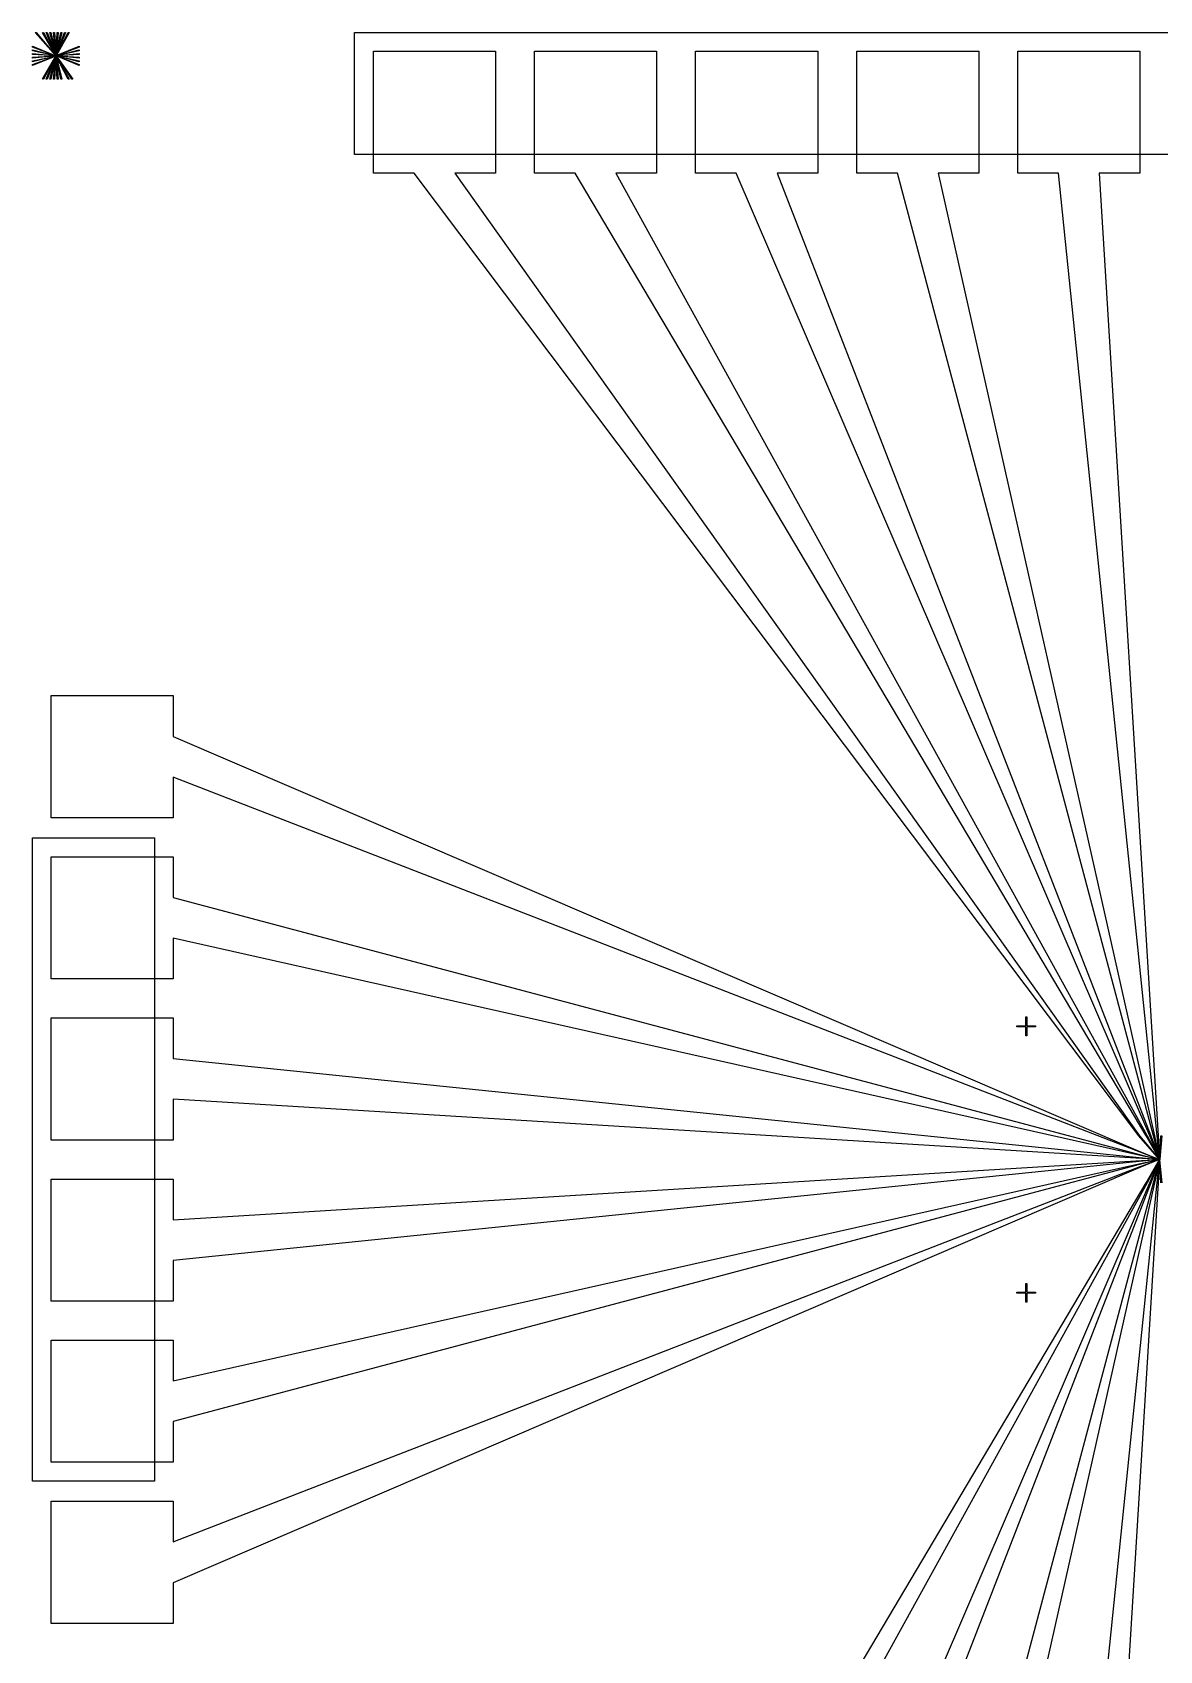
# Model space of a CAD drawing. Extents: x 0 to 6000, y 0 to 6000.
# Drawn here: x 3120 to 4320, y 1157 to 2880 of the extents above; entities that cross this region are included whole.
import ezdxf

# ---------------------------------------------------------------- set-up
doc = ezdxf.new("R2010")
doc.units = 0
doc.header["$MEASUREMENT"] = 0
for name, color, linetype in [('L11D0', 2, 'CONTINUOUS'), ('L17D0', 4, 'CONTINUOUS'), ('L1D0', 6, 'CONTINUOUS'), ('L2D0', 9, 'CONTINUOUS'), ('L3D0', 5, 'CONTINUOUS'), ('L6D0', 8, 'CONTINUOUS'), ('L7D0', 3, 'CONTINUOUS'), ('L8D0', 7, 'CONTINUOUS')]:
    doc.layers.add(name, color=color, linetype=linetype)

msp = doc.modelspace()

# ---------------------------------------------------------------- linework, layer by layer
at = {"layer": 'L11D0'}
for points in [[(3144.995, 2854.99), (3144.992, 2854.991), (3144.99, 2854.991), (3144.987, 2854.991), (3144.984, 2854.992), (3144.982, 2854.993), (3144.979, 2854.994), (3144.977, 2854.995), (3144.975, 2854.996), (3144.972, 2854.997), (3144.97, 2854.998), (3144.968, 2854.999), (3144.966, 2855.001), (3144.963, 2855.002), (3144.961, 2855.004), (3144.959, 2855.006), (3144.958, 2855.008), (3144.956, 2855.009), (3144.954, 2855.011), (3144.952, 2855.013), (3144.951, 2855.016), (3144.949, 2855.018), (3144.948, 2855.02), (3144.947, 2855.022), (3144.946, 2855.025), (3144.945, 2855.027), (3144.944, 2855.029), (3144.943, 2855.032), (3144.942, 2855.034), (3144.941, 2855.037), (3144.941, 2855.04), (3144.941, 2855.042), (3144.94, 2855.045), (3144.94, 2855.047), (3144.94, 2855.05), (3144.94, 2855.053), (3144.94, 2855.055), (3144.941, 2855.058), (3144.941, 2855.06), (3144.941, 2855.063), (3144.942, 2855.066), (3144.943, 2855.068), (3144.944, 2855.071), (3144.945, 2855.073), (3144.946, 2855.075), (3144.947, 2855.078), (3144.948, 2855.08), (3144.949, 2855.082), (3144.951, 2855.084), (3144.952, 2855.087), (3144.954, 2855.089), (3144.956, 2855.091), (3144.958, 2855.092), (3144.959, 2855.094), (3144.961, 2855.096), (3144.963, 2855.098), (3144.966, 2855.099), (3144.968, 2855.101), (3144.97, 2855.102), (3144.972, 2855.103), (3144.975, 2855.104), (3144.977, 2855.105), (3144.979, 2855.106), (3144.98, 2855.107), (3144.98, 2855.305), (3130.769, 2880), (3131.769, 2880), (3145.02, 2855.33), (3145.02, 2855.107), (3145.021, 2855.106), (3145.023, 2855.105), (3145.025, 2855.104), (3145.028, 2855.103), (3145.03, 2855.102), (3145.032, 2855.101), (3145.034, 2855.099), (3145.037, 2855.098), (3145.039, 2855.096), (3145.041, 2855.094), (3145.042, 2855.092), (3145.044, 2855.091), (3145.046, 2855.089), (3145.048, 2855.087), (3145.049, 2855.084), (3145.051, 2855.082), (3145.052, 2855.08), (3145.053, 2855.078), (3145.054, 2855.075), (3145.055, 2855.073), (3145.056, 2855.071), (3145.057, 2855.068), (3145.058, 2855.066), (3145.059, 2855.063), (3145.059, 2855.06), (3145.059, 2855.058), (3145.06, 2855.055), (3145.06, 2855.053), (3145.06, 2855.05), (3145.06, 2855.047), (3145.06, 2855.045), (3145.059, 2855.042), (3145.059, 2855.04), (3145.059, 2855.037), (3145.058, 2855.034), (3145.057, 2855.032), (3145.056, 2855.029), (3145.055, 2855.027), (3145.054, 2855.025), (3145.053, 2855.022), (3145.052, 2855.02), (3145.051, 2855.018), (3145.049, 2855.016), (3145.048, 2855.013), (3145.046, 2855.011), (3145.044, 2855.009), (3145.042, 2855.008), (3145.041, 2855.006), (3145.039, 2855.004), (3145.037, 2855.002), (3145.034, 2855.001), (3145.032, 2854.999), (3145.03, 2854.998), (3145.028, 2854.997), (3145.025, 2854.996), (3145.023, 2854.995), (3145.021, 2854.994), (3145.018, 2854.993), (3145.016, 2854.992), (3145.013, 2854.991), (3145.01, 2854.991), (3145.008, 2854.991), (3145.005, 2854.99), (3145.003, 2854.99), (3145, 2854.99), (3144.997, 2854.99)], [(3145.165, 2854.99), (3145.162, 2854.991), (3145.16, 2854.991), (3145.157, 2854.991), (3145.154, 2854.992), (3145.152, 2854.993), (3145.149, 2854.994), (3145.147, 2854.995), (3145.145, 2854.996), (3145.142, 2854.997), (3145.14, 2854.998), (3145.138, 2854.999), (3145.136, 2855.001), (3145.133, 2855.002), (3145.131, 2855.004), (3145.129, 2855.006), (3145.128, 2855.008), (3145.126, 2855.009), (3145.124, 2855.011), (3145.122, 2855.013), (3145.121, 2855.016), (3145.119, 2855.018), (3145.118, 2855.02), (3145.117, 2855.022), (3145.116, 2855.025), (3145.115, 2855.027), (3145.114, 2855.029), (3145.113, 2855.032), (3145.112, 2855.034), (3145.111, 2855.037), (3145.111, 2855.04), (3145.111, 2855.042), (3145.11, 2855.045), (3145.11, 2855.047), (3145.11, 2855.05), (3145.11, 2855.053), (3145.11, 2855.055), (3145.111, 2855.058), (3145.111, 2855.06), (3145.111, 2855.063), (3145.112, 2855.066), (3145.113, 2855.068), (3145.114, 2855.071), (3145.115, 2855.073), (3145.116, 2855.075), (3145.117, 2855.078), (3145.118, 2855.08), (3145.119, 2855.082), (3145.121, 2855.084), (3145.122, 2855.087), (3145.124, 2855.089), (3145.126, 2855.091), (3145.128, 2855.092), (3145.129, 2855.094), (3145.131, 2855.096), (3145.133, 2855.098), (3145.136, 2855.099), (3145.138, 2855.101), (3145.14, 2855.102), (3145.142, 2855.103), (3145.145, 2855.104), (3145.147, 2855.105), (3145.149, 2855.106), (3145.15, 2855.107), (3145.15, 2855.381), (3138.615, 2880), (3139.615, 2880), (3145.19, 2855.396), (3145.19, 2855.107), (3145.191, 2855.106), (3145.193, 2855.105), (3145.195, 2855.104), (3145.198, 2855.103), (3145.2, 2855.102), (3145.202, 2855.101), (3145.204, 2855.099), (3145.207, 2855.098), (3145.209, 2855.096), (3145.211, 2855.094), (3145.212, 2855.092), (3145.214, 2855.091), (3145.216, 2855.089), (3145.218, 2855.087), (3145.219, 2855.084), (3145.221, 2855.082), (3145.222, 2855.08), (3145.223, 2855.078), (3145.224, 2855.075), (3145.225, 2855.073), (3145.226, 2855.071), (3145.227, 2855.068), (3145.228, 2855.066), (3145.229, 2855.063), (3145.229, 2855.06), (3145.229, 2855.058), (3145.23, 2855.055), (3145.23, 2855.053), (3145.23, 2855.05), (3145.23, 2855.047), (3145.23, 2855.045), (3145.229, 2855.042), (3145.229, 2855.04), (3145.229, 2855.037), (3145.228, 2855.034), (3145.227, 2855.032), (3145.226, 2855.029), (3145.225, 2855.027), (3145.224, 2855.025), (3145.223, 2855.022), (3145.222, 2855.02), (3145.221, 2855.018), (3145.219, 2855.016), (3145.218, 2855.013), (3145.216, 2855.011), (3145.214, 2855.009), (3145.212, 2855.008), (3145.211, 2855.006), (3145.209, 2855.004), (3145.207, 2855.002), (3145.204, 2855.001), (3145.202, 2854.999), (3145.2, 2854.998), (3145.198, 2854.997), (3145.195, 2854.996), (3145.193, 2854.995), (3145.191, 2854.994), (3145.188, 2854.993), (3145.186, 2854.992), (3145.183, 2854.991), (3145.18, 2854.991), (3145.178, 2854.991), (3145.175, 2854.99), (3145.173, 2854.99), (3145.17, 2854.99), (3145.167, 2854.99)], [(3145.335, 2854.99), (3145.332, 2854.991), (3145.33, 2854.991), (3145.327, 2854.991), (3145.324, 2854.992), (3145.322, 2854.993), (3145.319, 2854.994), (3145.317, 2854.995), (3145.315, 2854.996), (3145.312, 2854.997), (3145.31, 2854.998), (3145.308, 2854.999), (3145.306, 2855.001), (3145.303, 2855.002), (3145.301, 2855.004), (3145.299, 2855.006), (3145.298, 2855.008), (3145.296, 2855.009), (3145.294, 2855.011), (3145.292, 2855.013), (3145.291, 2855.016), (3145.289, 2855.018), (3145.288, 2855.02), (3145.287, 2855.022), (3145.286, 2855.025), (3145.285, 2855.027), (3145.284, 2855.029), (3145.283, 2855.032), (3145.282, 2855.034), (3145.281, 2855.037), (3145.281, 2855.04), (3145.281, 2855.042), (3145.28, 2855.045), (3145.28, 2855.047), (3145.28, 2855.05), (3145.28, 2855.053), (3145.28, 2855.055), (3145.281, 2855.058), (3145.281, 2855.06), (3145.281, 2855.063), (3145.282, 2855.066), (3145.283, 2855.068), (3145.284, 2855.071), (3145.285, 2855.073), (3145.286, 2855.075), (3145.287, 2855.078), (3145.288, 2855.08), (3145.289, 2855.082), (3145.291, 2855.084), (3145.292, 2855.087), (3145.294, 2855.089), (3145.296, 2855.091), (3145.298, 2855.092), (3145.299, 2855.094), (3145.301, 2855.096), (3145.303, 2855.098), (3145.306, 2855.099), (3145.308, 2855.101), (3145.31, 2855.102), (3145.312, 2855.103), (3145.315, 2855.104), (3145.317, 2855.105), (3145.319, 2855.106), (3145.32, 2855.107), (3145.32, 2855.33), (3154.308, 2880), (3155.308, 2880), (3145.36, 2855.305), (3145.36, 2855.107), (3145.361, 2855.106), (3145.363, 2855.105), (3145.365, 2855.104), (3145.368, 2855.103), (3145.37, 2855.102), (3145.372, 2855.101), (3145.374, 2855.099), (3145.377, 2855.098), (3145.379, 2855.096), (3145.381, 2855.094), (3145.382, 2855.092), (3145.384, 2855.091), (3145.386, 2855.089), (3145.388, 2855.087), (3145.389, 2855.084), (3145.391, 2855.082), (3145.392, 2855.08), (3145.393, 2855.078), (3145.394, 2855.075), (3145.395, 2855.073), (3145.396, 2855.071), (3145.397, 2855.068), (3145.398, 2855.066), (3145.399, 2855.063), (3145.399, 2855.06), (3145.399, 2855.058), (3145.4, 2855.055), (3145.4, 2855.053), (3145.4, 2855.05), (3145.4, 2855.047), (3145.4, 2855.045), (3145.399, 2855.042), (3145.399, 2855.04), (3145.399, 2855.037), (3145.398, 2855.034), (3145.397, 2855.032), (3145.396, 2855.029), (3145.395, 2855.027), (3145.394, 2855.025), (3145.393, 2855.022), (3145.392, 2855.02), (3145.391, 2855.018), (3145.389, 2855.016), (3145.388, 2855.013), (3145.386, 2855.011), (3145.384, 2855.009), (3145.382, 2855.008), (3145.381, 2855.006), (3145.379, 2855.004), (3145.377, 2855.002), (3145.374, 2855.001), (3145.372, 2854.999), (3145.37, 2854.998), (3145.368, 2854.997), (3145.365, 2854.996), (3145.363, 2854.995), (3145.361, 2854.994), (3145.358, 2854.993), (3145.356, 2854.992), (3145.353, 2854.991), (3145.35, 2854.991), (3145.348, 2854.991), (3145.345, 2854.99), (3145.343, 2854.99), (3145.34, 2854.99), (3145.337, 2854.99)], [(3120, 2852.538), (3120, 2853.538), (3144.525, 2854.9), (3144.742, 2854.9), (3144.743, 2854.903), (3144.744, 2854.907), (3144.745, 2854.911), (3144.747, 2854.914), (3144.748, 2854.918), (3144.75, 2854.922), (3144.752, 2854.925), (3144.754, 2854.928), (3144.756, 2854.932), (3144.759, 2854.935), (3144.761, 2854.938), (3144.764, 2854.941), (3144.766, 2854.944), (3144.769, 2854.946), (3144.772, 2854.949), (3144.775, 2854.951), (3144.778, 2854.954), (3144.782, 2854.956), (3144.785, 2854.958), (3144.788, 2854.96), (3144.792, 2854.962), (3144.796, 2854.963), (3144.799, 2854.965), (3144.803, 2854.966), (3144.807, 2854.967), (3144.811, 2854.968), (3144.814, 2854.969), (3144.818, 2854.969), (3144.822, 2854.97), (3144.826, 2854.97), (3144.83, 2854.97), (3144.834, 2854.97), (3144.838, 2854.97), (3144.842, 2854.969), (3144.846, 2854.969), (3144.849, 2854.968), (3144.853, 2854.967), (3144.857, 2854.966), (3144.861, 2854.965), (3144.864, 2854.963), (3144.868, 2854.962), (3144.872, 2854.96), (3144.875, 2854.958), (3144.878, 2854.956), (3144.882, 2854.954), (3144.885, 2854.951), (3144.888, 2854.949), (3144.891, 2854.946), (3144.894, 2854.944), (3144.896, 2854.941), (3144.899, 2854.938), (3144.901, 2854.935), (3144.904, 2854.932), (3144.906, 2854.928), (3144.908, 2854.925), (3144.91, 2854.922), (3144.912, 2854.918), (3144.913, 2854.914), (3144.915, 2854.911), (3144.916, 2854.907), (3144.917, 2854.903), (3144.918, 2854.899), (3144.919, 2854.896), (3144.919, 2854.892), (3144.92, 2854.888), (3144.92, 2854.884), (3144.92, 2854.88), (3144.92, 2854.876), (3144.92, 2854.872), (3144.919, 2854.868), (3144.919, 2854.864), (3144.918, 2854.861), (3144.917, 2854.857), (3144.916, 2854.853), (3144.915, 2854.849), (3144.913, 2854.846), (3144.912, 2854.842), (3144.91, 2854.838), (3144.908, 2854.835), (3144.906, 2854.832), (3144.904, 2854.828), (3144.901, 2854.825), (3144.899, 2854.822), (3144.896, 2854.819), (3144.894, 2854.816), (3144.891, 2854.814), (3144.888, 2854.811), (3144.885, 2854.809), (3144.882, 2854.806), (3144.878, 2854.804), (3144.875, 2854.802), (3144.872, 2854.8), (3144.868, 2854.798), (3144.864, 2854.797), (3144.861, 2854.795), (3144.857, 2854.794), (3144.853, 2854.793), (3144.849, 2854.792), (3144.846, 2854.791), (3144.842, 2854.791), (3144.838, 2854.79), (3144.834, 2854.79), (3144.83, 2854.79), (3144.826, 2854.79), (3144.822, 2854.79), (3144.818, 2854.791), (3144.814, 2854.791), (3144.811, 2854.792), (3144.807, 2854.793), (3144.803, 2854.794), (3144.799, 2854.795), (3144.796, 2854.797), (3144.792, 2854.798), (3144.788, 2854.8), (3144.785, 2854.802), (3144.782, 2854.804), (3144.778, 2854.806), (3144.775, 2854.809), (3144.772, 2854.811), (3144.769, 2854.814), (3144.766, 2854.816), (3144.764, 2854.819), (3144.761, 2854.822), (3144.759, 2854.825), (3144.756, 2854.828), (3144.754, 2854.832), (3144.752, 2854.835), (3144.75, 2854.838), (3144.748, 2854.842), (3144.747, 2854.846), (3144.745, 2854.849), (3144.744, 2854.853), (3144.743, 2854.857), (3144.742, 2854.86), (3144.55, 2854.86)], [(3134.692, 2830), (3144.98, 2854.625), (3144.98, 2854.823), (3144.979, 2854.824), (3144.977, 2854.825), (3144.975, 2854.826), (3144.972, 2854.827), (3144.97, 2854.828), (3144.968, 2854.829), (3144.966, 2854.831), (3144.963, 2854.832), (3144.961, 2854.834), (3144.959, 2854.836), (3144.958, 2854.838), (3144.956, 2854.839), (3144.954, 2854.841), (3144.952, 2854.843), (3144.951, 2854.846), (3144.949, 2854.848), (3144.948, 2854.85), (3144.947, 2854.852), (3144.946, 2854.855), (3144.945, 2854.857), (3144.944, 2854.859), (3144.943, 2854.862), (3144.942, 2854.864), (3144.941, 2854.867), (3144.941, 2854.87), (3144.941, 2854.872), (3144.94, 2854.875), (3144.94, 2854.877), (3144.94, 2854.88), (3144.94, 2854.883), (3144.94, 2854.885), (3144.941, 2854.888), (3144.941, 2854.89), (3144.941, 2854.893), (3144.942, 2854.896), (3144.943, 2854.898), (3144.944, 2854.901), (3144.945, 2854.903), (3144.946, 2854.905), (3144.947, 2854.908), (3144.948, 2854.91), (3144.949, 2854.912), (3144.951, 2854.914), (3144.952, 2854.917), (3144.954, 2854.919), (3144.956, 2854.921), (3144.958, 2854.922), (3144.959, 2854.924), (3144.961, 2854.926), (3144.963, 2854.928), (3144.966, 2854.929), (3144.968, 2854.931), (3144.97, 2854.932), (3144.972, 2854.933), (3144.975, 2854.934), (3144.977, 2854.935), (3144.979, 2854.936), (3144.982, 2854.937), (3144.984, 2854.938), (3144.987, 2854.939), (3144.99, 2854.939), (3144.992, 2854.939), (3144.995, 2854.94), (3144.997, 2854.94), (3145, 2854.94), (3145.003, 2854.94), (3145.005, 2854.94), (3145.008, 2854.939), (3145.01, 2854.939), (3145.013, 2854.939), (3145.016, 2854.938), (3145.018, 2854.937), (3145.021, 2854.936), (3145.023, 2854.935), (3145.025, 2854.934), (3145.028, 2854.933), (3145.03, 2854.932), (3145.032, 2854.931), (3145.034, 2854.929), (3145.037, 2854.928), (3145.039, 2854.926), (3145.041, 2854.924), (3145.042, 2854.922), (3145.044, 2854.921), (3145.046, 2854.919), (3145.048, 2854.917), (3145.049, 2854.914), (3145.051, 2854.912), (3145.052, 2854.91), (3145.053, 2854.908), (3145.054, 2854.905), (3145.055, 2854.903), (3145.056, 2854.901), (3145.057, 2854.898), (3145.058, 2854.896), (3145.059, 2854.893), (3145.059, 2854.89), (3145.059, 2854.888), (3145.06, 2854.885), (3145.06, 2854.883), (3145.06, 2854.88), (3145.06, 2854.877), (3145.06, 2854.875), (3145.059, 2854.872), (3145.059, 2854.87), (3145.059, 2854.867), (3145.058, 2854.864), (3145.057, 2854.862), (3145.056, 2854.859), (3145.055, 2854.857), (3145.054, 2854.855), (3145.053, 2854.852), (3145.052, 2854.85), (3145.051, 2854.848), (3145.049, 2854.846), (3145.048, 2854.843), (3145.046, 2854.841), (3145.044, 2854.839), (3145.042, 2854.838), (3145.041, 2854.836), (3145.039, 2854.834), (3145.037, 2854.832), (3145.034, 2854.831), (3145.032, 2854.829), (3145.03, 2854.828), (3145.028, 2854.827), (3145.025, 2854.826), (3145.023, 2854.825), (3145.021, 2854.824), (3145.02, 2854.823), (3145.02, 2854.6), (3135.692, 2830)], [(3146.462, 2830), (3145.15, 2854.535), (3145.15, 2854.823), (3145.149, 2854.824), (3145.147, 2854.825), (3145.145, 2854.826), (3145.142, 2854.827), (3145.14, 2854.828), (3145.138, 2854.829), (3145.136, 2854.831), (3145.133, 2854.832), (3145.131, 2854.834), (3145.129, 2854.836), (3145.128, 2854.838), (3145.126, 2854.839), (3145.124, 2854.841), (3145.122, 2854.843), (3145.121, 2854.846), (3145.119, 2854.848), (3145.118, 2854.85), (3145.117, 2854.852), (3145.116, 2854.855), (3145.115, 2854.857), (3145.114, 2854.859), (3145.113, 2854.862), (3145.112, 2854.864), (3145.111, 2854.867), (3145.111, 2854.87), (3145.111, 2854.872), (3145.11, 2854.875), (3145.11, 2854.877), (3145.11, 2854.88), (3145.11, 2854.883), (3145.11, 2854.885), (3145.111, 2854.888), (3145.111, 2854.89), (3145.111, 2854.893), (3145.112, 2854.896), (3145.113, 2854.898), (3145.114, 2854.901), (3145.115, 2854.903), (3145.116, 2854.905), (3145.117, 2854.908), (3145.118, 2854.91), (3145.119, 2854.912), (3145.121, 2854.914), (3145.122, 2854.917), (3145.124, 2854.919), (3145.126, 2854.921), (3145.128, 2854.922), (3145.129, 2854.924), (3145.131, 2854.926), (3145.133, 2854.928), (3145.136, 2854.929), (3145.138, 2854.931), (3145.14, 2854.932), (3145.142, 2854.933), (3145.145, 2854.934), (3145.147, 2854.935), (3145.149, 2854.936), (3145.152, 2854.937), (3145.154, 2854.938), (3145.157, 2854.939), (3145.16, 2854.939), (3145.162, 2854.939), (3145.165, 2854.94), (3145.167, 2854.94), (3145.17, 2854.94), (3145.173, 2854.94), (3145.175, 2854.94), (3145.178, 2854.939), (3145.18, 2854.939), (3145.183, 2854.939), (3145.186, 2854.938), (3145.188, 2854.937), (3145.191, 2854.936), (3145.193, 2854.935), (3145.195, 2854.934), (3145.198, 2854.933), (3145.2, 2854.932), (3145.202, 2854.931), (3145.204, 2854.929), (3145.207, 2854.928), (3145.209, 2854.926), (3145.211, 2854.924), (3145.212, 2854.922), (3145.214, 2854.921), (3145.216, 2854.919), (3145.218, 2854.917), (3145.219, 2854.914), (3145.221, 2854.912), (3145.222, 2854.91), (3145.223, 2854.908), (3145.224, 2854.905), (3145.225, 2854.903), (3145.226, 2854.901), (3145.227, 2854.898), (3145.228, 2854.896), (3145.229, 2854.893), (3145.229, 2854.89), (3145.229, 2854.888), (3145.23, 2854.885), (3145.23, 2854.883), (3145.23, 2854.88), (3145.23, 2854.877), (3145.23, 2854.875), (3145.229, 2854.872), (3145.229, 2854.87), (3145.229, 2854.867), (3145.228, 2854.864), (3145.227, 2854.862), (3145.226, 2854.859), (3145.225, 2854.857), (3145.224, 2854.855), (3145.223, 2854.852), (3145.222, 2854.85), (3145.221, 2854.848), (3145.219, 2854.846), (3145.218, 2854.843), (3145.216, 2854.841), (3145.214, 2854.839), (3145.212, 2854.838), (3145.211, 2854.836), (3145.209, 2854.834), (3145.207, 2854.832), (3145.204, 2854.831), (3145.202, 2854.829), (3145.2, 2854.828), (3145.198, 2854.827), (3145.195, 2854.826), (3145.193, 2854.825), (3145.191, 2854.824), (3145.19, 2854.823), (3145.19, 2854.55), (3147.462, 2830)], [(3158.231, 2830), (3145.32, 2854.6), (3145.32, 2854.823), (3145.319, 2854.824), (3145.317, 2854.825), (3145.315, 2854.826), (3145.312, 2854.827), (3145.31, 2854.828), (3145.308, 2854.829), (3145.306, 2854.831), (3145.303, 2854.832), (3145.301, 2854.834), (3145.299, 2854.836), (3145.298, 2854.838), (3145.296, 2854.839), (3145.294, 2854.841), (3145.292, 2854.843), (3145.291, 2854.846), (3145.289, 2854.848), (3145.288, 2854.85), (3145.287, 2854.852), (3145.286, 2854.855), (3145.285, 2854.857), (3145.284, 2854.859), (3145.283, 2854.862), (3145.282, 2854.864), (3145.281, 2854.867), (3145.281, 2854.87), (3145.281, 2854.872), (3145.28, 2854.875), (3145.28, 2854.877), (3145.28, 2854.88), (3145.28, 2854.883), (3145.28, 2854.885), (3145.281, 2854.888), (3145.281, 2854.89), (3145.281, 2854.893), (3145.282, 2854.896), (3145.283, 2854.898), (3145.284, 2854.901), (3145.285, 2854.903), (3145.286, 2854.905), (3145.287, 2854.908), (3145.288, 2854.91), (3145.289, 2854.912), (3145.291, 2854.914), (3145.292, 2854.917), (3145.294, 2854.919), (3145.296, 2854.921), (3145.298, 2854.922), (3145.299, 2854.924), (3145.301, 2854.926), (3145.303, 2854.928), (3145.306, 2854.929), (3145.308, 2854.931), (3145.31, 2854.932), (3145.312, 2854.933), (3145.315, 2854.934), (3145.317, 2854.935), (3145.319, 2854.936), (3145.322, 2854.937), (3145.324, 2854.938), (3145.327, 2854.939), (3145.33, 2854.939), (3145.332, 2854.939), (3145.335, 2854.94), (3145.337, 2854.94), (3145.34, 2854.94), (3145.343, 2854.94), (3145.345, 2854.94), (3145.348, 2854.939), (3145.35, 2854.939), (3145.353, 2854.939), (3145.356, 2854.938), (3145.358, 2854.937), (3145.361, 2854.936), (3145.363, 2854.935), (3145.365, 2854.934), (3145.368, 2854.933), (3145.37, 2854.932), (3145.372, 2854.931), (3145.374, 2854.929), (3145.377, 2854.928), (3145.379, 2854.926), (3145.381, 2854.924), (3145.382, 2854.922), (3145.384, 2854.921), (3145.386, 2854.919), (3145.388, 2854.917), (3145.389, 2854.914), (3145.391, 2854.912), (3145.392, 2854.91), (3145.393, 2854.908), (3145.394, 2854.905), (3145.395, 2854.903), (3145.396, 2854.901), (3145.397, 2854.898), (3145.398, 2854.896), (3145.399, 2854.893), (3145.399, 2854.89), (3145.399, 2854.888), (3145.4, 2854.885), (3145.4, 2854.883), (3145.4, 2854.88), (3145.4, 2854.877), (3145.4, 2854.875), (3145.399, 2854.872), (3145.399, 2854.87), (3145.399, 2854.867), (3145.398, 2854.864), (3145.397, 2854.862), (3145.396, 2854.859), (3145.395, 2854.857), (3145.394, 2854.855), (3145.393, 2854.852), (3145.392, 2854.85), (3145.391, 2854.848), (3145.389, 2854.846), (3145.388, 2854.843), (3145.386, 2854.841), (3145.384, 2854.839), (3145.382, 2854.838), (3145.381, 2854.836), (3145.379, 2854.834), (3145.377, 2854.832), (3145.374, 2854.831), (3145.372, 2854.829), (3145.37, 2854.828), (3145.368, 2854.827), (3145.365, 2854.826), (3145.363, 2854.825), (3145.361, 2854.824), (3145.36, 2854.823), (3145.36, 2854.625), (3159.231, 2830)], [(3145.502, 2854.96), (3145.498, 2854.961), (3145.494, 2854.961), (3145.491, 2854.962), (3145.487, 2854.963), (3145.483, 2854.964), (3145.479, 2854.965), (3145.476, 2854.967), (3145.472, 2854.968), (3145.468, 2854.97), (3145.465, 2854.972), (3145.462, 2854.974), (3145.458, 2854.976), (3145.455, 2854.979), (3145.452, 2854.981), (3145.449, 2854.984), (3145.446, 2854.986), (3145.444, 2854.989), (3145.441, 2854.992), (3145.439, 2854.995), (3145.436, 2854.998), (3145.434, 2855.002), (3145.432, 2855.005), (3145.43, 2855.008), (3145.428, 2855.012), (3145.427, 2855.016), (3145.425, 2855.019), (3145.424, 2855.023), (3145.423, 2855.027), (3145.422, 2855.031), (3145.421, 2855.034), (3145.421, 2855.038), (3145.42, 2855.042), (3145.42, 2855.046), (3145.42, 2855.05), (3145.42, 2855.054), (3145.42, 2855.058), (3145.421, 2855.062), (3145.421, 2855.066), (3145.422, 2855.069), (3145.423, 2855.073), (3145.424, 2855.077), (3145.425, 2855.081), (3145.427, 2855.084), (3145.428, 2855.088), (3145.43, 2855.092), (3145.432, 2855.095), (3145.434, 2855.098), (3145.436, 2855.102), (3145.439, 2855.105), (3145.441, 2855.108), (3145.444, 2855.111), (3145.446, 2855.114), (3145.449, 2855.116), (3145.452, 2855.119), (3145.455, 2855.121), (3145.458, 2855.124), (3145.462, 2855.126), (3145.465, 2855.128), (3145.468, 2855.13), (3145.472, 2855.132), (3145.476, 2855.133), (3145.479, 2855.135), (3145.483, 2855.136), (3145.487, 2855.137), (3145.491, 2855.138), (3145.494, 2855.139), (3145.498, 2855.139), (3145.502, 2855.14), (3145.506, 2855.14), (3145.51, 2855.14), (3145.514, 2855.14), (3145.518, 2855.14), (3145.522, 2855.139), (3145.526, 2855.139), (3145.529, 2855.138), (3145.533, 2855.137), (3145.537, 2855.136), (3145.541, 2855.135), (3145.544, 2855.133), (3145.548, 2855.132), (3145.552, 2855.13), (3145.555, 2855.128), (3145.558, 2855.126), (3145.562, 2855.124), (3145.565, 2855.121), (3145.568, 2855.119), (3145.571, 2855.116), (3145.574, 2855.114), (3145.576, 2855.111), (3145.579, 2855.108), (3145.581, 2855.105), (3145.584, 2855.102), (3145.586, 2855.098), (3145.588, 2855.095), (3145.59, 2855.092), (3145.592, 2855.088), (3145.593, 2855.084), (3145.595, 2855.081), (3145.596, 2855.077), (3145.597, 2855.073), (3145.598, 2855.07), (3145.79, 2855.07), (3170, 2857.462), (3170, 2856.462), (3145.815, 2855.03), (3145.598, 2855.03), (3145.597, 2855.027), (3145.596, 2855.023), (3145.595, 2855.019), (3145.593, 2855.016), (3145.592, 2855.012), (3145.59, 2855.008), (3145.588, 2855.005), (3145.586, 2855.002), (3145.584, 2854.998), (3145.581, 2854.995), (3145.579, 2854.992), (3145.576, 2854.989), (3145.574, 2854.986), (3145.571, 2854.984), (3145.568, 2854.981), (3145.565, 2854.979), (3145.562, 2854.976), (3145.558, 2854.974), (3145.555, 2854.972), (3145.552, 2854.97), (3145.548, 2854.968), (3145.544, 2854.967), (3145.541, 2854.965), (3145.537, 2854.964), (3145.533, 2854.963), (3145.529, 2854.962), (3145.526, 2854.961), (3145.522, 2854.961), (3145.518, 2854.96), (3145.514, 2854.96), (3145.51, 2854.96), (3145.506, 2854.96)], [(4319.995, 1680.11), (4319.992, 1680.111), (4319.99, 1680.111), (4319.987, 1680.111), (4319.984, 1680.112), (4319.982, 1680.113), (4319.979, 1680.114), (4319.977, 1680.115), (4319.975, 1680.116), (4319.972, 1680.117), (4319.97, 1680.118), (4319.968, 1680.119), (4319.966, 1680.121), (4319.963, 1680.122), (4319.961, 1680.124), (4319.959, 1680.126), (4319.958, 1680.128), (4319.956, 1680.129), (4319.954, 1680.131), (4319.952, 1680.133), (4319.951, 1680.136), (4319.949, 1680.138), (4319.948, 1680.14), (4319.947, 1680.142), (4319.946, 1680.145), (4319.945, 1680.147), (4319.944, 1680.149), (4319.943, 1680.152), (4319.942, 1680.154), (4319.941, 1680.157), (4319.941, 1680.16), (4319.941, 1680.162), (4319.94, 1680.165), (4319.94, 1680.167), (4319.94, 1680.17), (4319.94, 1680.173), (4319.94, 1680.175), (4319.941, 1680.178), (4319.941, 1680.18), (4319.941, 1680.183), (4319.942, 1680.186), (4319.943, 1680.188), (4319.944, 1680.191), (4319.945, 1680.193), (4319.946, 1680.195), (4319.947, 1680.198), (4319.948, 1680.2), (4319.949, 1680.202), (4319.951, 1680.204), (4319.952, 1680.207), (4319.954, 1680.209), (4319.956, 1680.211), (4319.958, 1680.212), (4319.959, 1680.214), (4319.961, 1680.216), (4319.963, 1680.218), (4319.966, 1680.219), (4319.968, 1680.221), (4319.97, 1680.222), (4319.972, 1680.223), (4319.975, 1680.224), (4319.977, 1680.225), (4319.979, 1680.226), (4319.98, 1680.227), (4319.98, 1680.425), (4305.769, 1705.12), (4306.769, 1705.12), (4320.02, 1680.45), (4320.02, 1680.227), (4320.021, 1680.226), (4320.023, 1680.225), (4320.025, 1680.224), (4320.028, 1680.223), (4320.03, 1680.222), (4320.032, 1680.221), (4320.034, 1680.219), (4320.037, 1680.218), (4320.039, 1680.216), (4320.041, 1680.214), (4320.042, 1680.212), (4320.044, 1680.211), (4320.046, 1680.209), (4320.048, 1680.207), (4320.049, 1680.204), (4320.051, 1680.202), (4320.052, 1680.2), (4320.053, 1680.198), (4320.054, 1680.195), (4320.055, 1680.193), (4320.056, 1680.191), (4320.057, 1680.188), (4320.058, 1680.186), (4320.059, 1680.183), (4320.059, 1680.18), (4320.059, 1680.178), (4320.06, 1680.175), (4320.06, 1680.173), (4320.06, 1680.17), (4320.06, 1680.167), (4320.06, 1680.165), (4320.059, 1680.162), (4320.059, 1680.16), (4320.059, 1680.157), (4320.058, 1680.154), (4320.057, 1680.152), (4320.056, 1680.149), (4320.055, 1680.147), (4320.054, 1680.145), (4320.053, 1680.142), (4320.052, 1680.14), (4320.051, 1680.138), (4320.049, 1680.136), (4320.048, 1680.133), (4320.046, 1680.131), (4320.044, 1680.129), (4320.042, 1680.128), (4320.041, 1680.126), (4320.039, 1680.124), (4320.037, 1680.122), (4320.034, 1680.121), (4320.032, 1680.119), (4320.03, 1680.118), (4320.028, 1680.117), (4320.025, 1680.116), (4320.023, 1680.115), (4320.021, 1680.114), (4320.018, 1680.113), (4320.016, 1680.112), (4320.013, 1680.111), (4320.01, 1680.111), (4320.008, 1680.111), (4320.005, 1680.11), (4320.003, 1680.11), (4320, 1680.11), (4319.997, 1680.11)], [(4295, 1677.658), (4295, 1678.658), (4319.525, 1680.02), (4319.742, 1680.02), (4319.743, 1680.023), (4319.744, 1680.027), (4319.745, 1680.031), (4319.747, 1680.034), (4319.748, 1680.038), (4319.75, 1680.042), (4319.752, 1680.045), (4319.754, 1680.048), (4319.756, 1680.052), (4319.759, 1680.055), (4319.761, 1680.058), (4319.764, 1680.061), (4319.766, 1680.064), (4319.769, 1680.066), (4319.772, 1680.069), (4319.775, 1680.071), (4319.778, 1680.074), (4319.782, 1680.076), (4319.785, 1680.078), (4319.788, 1680.08), (4319.792, 1680.082), (4319.796, 1680.083), (4319.799, 1680.085), (4319.803, 1680.086), (4319.807, 1680.087), (4319.811, 1680.088), (4319.814, 1680.089), (4319.818, 1680.089), (4319.822, 1680.09), (4319.826, 1680.09), (4319.83, 1680.09), (4319.834, 1680.09), (4319.838, 1680.09), (4319.842, 1680.089), (4319.846, 1680.089), (4319.849, 1680.088), (4319.853, 1680.087), (4319.857, 1680.086), (4319.861, 1680.085), (4319.864, 1680.083), (4319.868, 1680.082), (4319.872, 1680.08), (4319.875, 1680.078), (4319.878, 1680.076), (4319.882, 1680.074), (4319.885, 1680.071), (4319.888, 1680.069), (4319.891, 1680.066), (4319.894, 1680.064), (4319.896, 1680.061), (4319.899, 1680.058), (4319.901, 1680.055), (4319.904, 1680.052), (4319.906, 1680.048), (4319.908, 1680.045), (4319.91, 1680.042), (4319.912, 1680.038), (4319.913, 1680.034), (4319.915, 1680.031), (4319.916, 1680.027), (4319.917, 1680.023), (4319.918, 1680.019), (4319.919, 1680.016), (4319.919, 1680.012), (4319.92, 1680.008), (4319.92, 1680.004), (4319.92, 1680), (4319.92, 1679.996), (4319.92, 1679.992), (4319.919, 1679.988), (4319.919, 1679.984), (4319.918, 1679.981), (4319.917, 1679.977), (4319.916, 1679.973), (4319.915, 1679.969), (4319.913, 1679.966), (4319.912, 1679.962), (4319.91, 1679.958), (4319.908, 1679.955), (4319.906, 1679.952), (4319.904, 1679.948), (4319.901, 1679.945), (4319.899, 1679.942), (4319.896, 1679.939), (4319.894, 1679.936), (4319.891, 1679.934), (4319.888, 1679.931), (4319.885, 1679.929), (4319.882, 1679.926), (4319.878, 1679.924), (4319.875, 1679.922), (4319.872, 1679.92), (4319.868, 1679.918), (4319.864, 1679.917), (4319.861, 1679.915), (4319.857, 1679.914), (4319.853, 1679.913), (4319.849, 1679.912), (4319.846, 1679.911), (4319.842, 1679.911), (4319.838, 1679.91), (4319.834, 1679.91), (4319.83, 1679.91), (4319.826, 1679.91), (4319.822, 1679.91), (4319.818, 1679.911), (4319.814, 1679.911), (4319.811, 1679.912), (4319.807, 1679.913), (4319.803, 1679.914), (4319.799, 1679.915), (4319.796, 1679.917), (4319.792, 1679.918), (4319.788, 1679.92), (4319.785, 1679.922), (4319.782, 1679.924), (4319.778, 1679.926), (4319.775, 1679.929), (4319.772, 1679.931), (4319.769, 1679.934), (4319.766, 1679.936), (4319.764, 1679.939), (4319.761, 1679.942), (4319.759, 1679.945), (4319.756, 1679.948), (4319.754, 1679.952), (4319.752, 1679.955), (4319.75, 1679.958), (4319.748, 1679.962), (4319.747, 1679.966), (4319.745, 1679.969), (4319.744, 1679.973), (4319.743, 1679.977), (4319.742, 1679.98), (4319.55, 1679.98)], [(4309.692, 1655.12), (4319.98, 1679.745), (4319.98, 1679.943), (4319.979, 1679.944), (4319.977, 1679.945), (4319.975, 1679.946), (4319.972, 1679.947), (4319.97, 1679.948), (4319.968, 1679.949), (4319.966, 1679.951), (4319.963, 1679.952), (4319.961, 1679.954), (4319.959, 1679.956), (4319.958, 1679.958), (4319.956, 1679.959), (4319.954, 1679.961), (4319.952, 1679.963), (4319.951, 1679.966), (4319.949, 1679.968), (4319.948, 1679.97), (4319.947, 1679.972), (4319.946, 1679.975), (4319.945, 1679.977), (4319.944, 1679.979), (4319.943, 1679.982), (4319.942, 1679.984), (4319.941, 1679.987), (4319.941, 1679.99), (4319.941, 1679.992), (4319.94, 1679.995), (4319.94, 1679.997), (4319.94, 1680), (4319.94, 1680.003), (4319.94, 1680.005), (4319.941, 1680.008), (4319.941, 1680.01), (4319.941, 1680.013), (4319.942, 1680.016), (4319.943, 1680.018), (4319.944, 1680.021), (4319.945, 1680.023), (4319.946, 1680.025), (4319.947, 1680.028), (4319.948, 1680.03), (4319.949, 1680.032), (4319.951, 1680.034), (4319.952, 1680.037), (4319.954, 1680.039), (4319.956, 1680.041), (4319.958, 1680.042), (4319.959, 1680.044), (4319.961, 1680.046), (4319.963, 1680.048), (4319.966, 1680.049), (4319.968, 1680.051), (4319.97, 1680.052), (4319.972, 1680.053), (4319.975, 1680.054), (4319.977, 1680.055), (4319.979, 1680.056), (4319.982, 1680.057), (4319.984, 1680.058), (4319.987, 1680.059), (4319.99, 1680.059), (4319.992, 1680.059), (4319.995, 1680.06), (4319.997, 1680.06), (4320, 1680.06), (4320.003, 1680.06), (4320.005, 1680.06), (4320.008, 1680.059), (4320.01, 1680.059), (4320.013, 1680.059), (4320.016, 1680.058), (4320.018, 1680.057), (4320.021, 1680.056), (4320.023, 1680.055), (4320.025, 1680.054), (4320.028, 1680.053), (4320.03, 1680.052), (4320.032, 1680.051), (4320.034, 1680.049), (4320.037, 1680.048), (4320.039, 1680.046), (4320.041, 1680.044), (4320.042, 1680.042), (4320.044, 1680.041), (4320.046, 1680.039), (4320.048, 1680.037), (4320.049, 1680.034), (4320.051, 1680.032), (4320.052, 1680.03), (4320.053, 1680.028), (4320.054, 1680.025), (4320.055, 1680.023), (4320.056, 1680.021), (4320.057, 1680.018), (4320.058, 1680.016), (4320.059, 1680.013), (4320.059, 1680.01), (4320.059, 1680.008), (4320.06, 1680.005), (4320.06, 1680.003), (4320.06, 1680), (4320.06, 1679.997), (4320.06, 1679.995), (4320.059, 1679.992), (4320.059, 1679.99), (4320.059, 1679.987), (4320.058, 1679.984), (4320.057, 1679.982), (4320.056, 1679.979), (4320.055, 1679.977), (4320.054, 1679.975), (4320.053, 1679.972), (4320.052, 1679.97), (4320.051, 1679.968), (4320.049, 1679.966), (4320.048, 1679.963), (4320.046, 1679.961), (4320.044, 1679.959), (4320.042, 1679.958), (4320.041, 1679.956), (4320.039, 1679.954), (4320.037, 1679.952), (4320.034, 1679.951), (4320.032, 1679.949), (4320.03, 1679.948), (4320.028, 1679.947), (4320.025, 1679.946), (4320.023, 1679.945), (4320.021, 1679.944), (4320.02, 1679.943), (4320.02, 1679.72), (4310.692, 1655.12)]]:
    msp.add_lwpolyline(points, close=True, dxfattribs=at)
for points in [[(4320.214, 1680.129), (4320.212, 1680.128), (4320.211, 1680.126), (4320.209, 1680.124), (4320.207, 1680.122), (4320.204, 1680.121), (4320.202, 1680.119), (4320.2, 1680.118), (4320.198, 1680.117), (4320.195, 1680.116), (4320.193, 1680.115), (4320.191, 1680.114), (4320.188, 1680.113), (4320.186, 1680.112), (4320.183, 1680.111), (4320.18, 1680.111), (4320.178, 1680.111), (4320.175, 1680.11), (4320.173, 1680.11), (4320.17, 1680.11), (4320.167, 1680.11), (4320.165, 1680.11), (4320.162, 1680.111), (4320.16, 1680.111), (4320.157, 1680.111), (4320.154, 1680.112), (4320.152, 1680.113), (4320.149, 1680.114), (4320.147, 1680.115), (4320.145, 1680.116), (4320.142, 1680.117), (4320.14, 1680.118), (4320.138, 1680.119), (4320.136, 1680.121), (4320.133, 1680.122), (4320.131, 1680.124), (4320.129, 1680.126), (4320.128, 1680.128), (4320.126, 1680.129), (4320.124, 1680.131), (4320.122, 1680.133), (4320.121, 1680.136), (4320.119, 1680.138), (4320.118, 1680.14), (4320.117, 1680.142), (4320.116, 1680.145), (4320.115, 1680.147), (4320.114, 1680.149), (4320.113, 1680.152), (4320.112, 1680.154), (4320.111, 1680.157), (4320.111, 1680.16), (4320.111, 1680.162), (4320.11, 1680.165), (4320.11, 1680.167), (4320.11, 1680.17), (4320.11, 1680.173), (4320.11, 1680.175), (4320.111, 1680.178), (4320.111, 1680.18), (4320.111, 1680.183), (4320.112, 1680.186), (4320.113, 1680.188), (4320.114, 1680.191), (4320.115, 1680.193), (4320.116, 1680.195), (4320.117, 1680.198), (4320.118, 1680.2), (4320.119, 1680.202), (4320.121, 1680.204), (4320.122, 1680.207), (4320.124, 1680.209), (4320.126, 1680.211), (4320.128, 1680.212), (4320.129, 1680.214), (4320.131, 1680.216), (4320.133, 1680.218), (4320.136, 1680.219), (4320.138, 1680.221), (4320.14, 1680.222), (4320.142, 1680.223), (4320.145, 1680.224), (4320.147, 1680.225), (4320.149, 1680.226), (4320.15, 1680.227), (4320.15, 1680.501), (4313.615, 1705.12), (4314.615, 1705.12), (4320.19, 1680.516), (4320.19, 1680.227), (4320.191, 1680.226), (4320.193, 1680.225), (4320.195, 1680.224), (4320.198, 1680.223), (4320.2, 1680.222), (4320.202, 1680.221), (4320.204, 1680.219), (4320.207, 1680.218), (4320.209, 1680.216), (4320.211, 1680.214), (4320.212, 1680.212), (4320.214, 1680.211)], [(4321.462, 1655.12), (4320.15, 1679.655), (4320.15, 1679.943), (4320.149, 1679.944), (4320.147, 1679.945), (4320.145, 1679.946), (4320.142, 1679.947), (4320.14, 1679.948), (4320.138, 1679.949), (4320.136, 1679.951), (4320.133, 1679.952), (4320.131, 1679.954), (4320.129, 1679.956), (4320.128, 1679.958), (4320.126, 1679.959), (4320.124, 1679.961), (4320.122, 1679.963), (4320.121, 1679.966), (4320.119, 1679.968), (4320.118, 1679.97), (4320.117, 1679.972), (4320.116, 1679.975), (4320.115, 1679.977), (4320.114, 1679.979), (4320.113, 1679.982), (4320.112, 1679.984), (4320.111, 1679.987), (4320.111, 1679.99), (4320.111, 1679.992), (4320.11, 1679.995), (4320.11, 1679.997), (4320.11, 1680), (4320.11, 1680.003), (4320.11, 1680.005), (4320.111, 1680.008), (4320.111, 1680.01), (4320.111, 1680.013), (4320.112, 1680.016), (4320.113, 1680.018), (4320.114, 1680.021), (4320.115, 1680.023), (4320.116, 1680.025), (4320.117, 1680.028), (4320.118, 1680.03), (4320.119, 1680.032), (4320.121, 1680.034), (4320.122, 1680.037), (4320.124, 1680.039), (4320.126, 1680.041), (4320.128, 1680.042), (4320.129, 1680.044), (4320.131, 1680.046), (4320.133, 1680.048), (4320.136, 1680.049), (4320.138, 1680.051), (4320.14, 1680.052), (4320.142, 1680.053), (4320.145, 1680.054), (4320.147, 1680.055), (4320.149, 1680.056), (4320.152, 1680.057), (4320.154, 1680.058), (4320.157, 1680.059), (4320.16, 1680.059), (4320.162, 1680.059), (4320.165, 1680.06), (4320.167, 1680.06), (4320.17, 1680.06), (4320.173, 1680.06), (4320.175, 1680.06), (4320.178, 1680.059), (4320.18, 1680.059), (4320.183, 1680.059), (4320.186, 1680.058), (4320.188, 1680.057), (4320.191, 1680.056), (4320.193, 1680.055), (4320.195, 1680.054), (4320.198, 1680.053), (4320.2, 1680.052), (4320.202, 1680.051), (4320.204, 1680.049), (4320.207, 1680.048), (4320.209, 1680.046), (4320.211, 1680.044), (4320.212, 1680.042), (4320.214, 1680.041)], [(4320.214, 1679.959), (4320.212, 1679.958), (4320.211, 1679.956), (4320.209, 1679.954), (4320.207, 1679.952), (4320.204, 1679.951), (4320.202, 1679.949), (4320.2, 1679.948), (4320.198, 1679.947), (4320.195, 1679.946), (4320.193, 1679.945), (4320.191, 1679.944), (4320.19, 1679.943), (4320.19, 1679.67), (4322.462, 1655.12)]]:
    msp.add_lwpolyline(points, dxfattribs=at)
at = {"layer": 'L17D0'}
for points in [[(3144.97, 2855.132), (3144.97, 2855.232), (3145.21, 2855.232), (3145.21, 2855.44), (3146.462, 2880), (3147.462, 2880), (3145.25, 2855.415), (3145.25, 2855.232), (3145.37, 2855.232), (3145.37, 2855.132)], [(3144.675, 2854.84), (3144.64, 2854.92), (3120, 2856.462), (3120, 2857.462), (3144.71, 2854.945), (3144.71, 2854.84)], [(3142.538, 2830), (3145.09, 2854.515), (3145.09, 2854.7), (3144.97, 2854.7), (3144.97, 2854.8), (3145.37, 2854.8), (3145.37, 2854.7), (3145.13, 2854.7), (3145.13, 2854.49), (3143.538, 2830)], [(3170, 2852.538), (3145.595, 2854.985), (3145.595, 2855.09), (3145.63, 2855.09), (3145.665, 2855.01), (3170, 2853.538)], [(4319.97, 1680.252), (4319.97, 1680.352), (4320.21, 1680.352), (4320.21, 1680.56), (4321.462, 1705.12), (4322.462, 1705.12), (4320.25, 1680.535), (4320.25, 1680.352), (4320.37, 1680.352), (4320.37, 1680.252)], [(4319.675, 1679.96), (4319.64, 1680.04), (4295, 1681.582), (4295, 1682.582), (4319.71, 1680.065), (4319.71, 1679.96)], [(4317.538, 1655.12), (4320.09, 1679.635), (4320.09, 1679.82), (4319.97, 1679.82), (4319.97, 1679.92), (4320.37, 1679.92), (4320.37, 1679.82), (4320.13, 1679.82), (4320.13, 1679.61), (4318.538, 1655.12)]]:
    msp.add_lwpolyline(points, close=True, dxfattribs=at)
at = {"layer": 'L1D0'}
for points in [[(4177.663, 1811.837), (4177.663, 1821.337), (4168.163, 1821.337), (4168.163, 1822.337), (4177.663, 1822.337), (4177.663, 1831.837), (4178.663, 1831.837), (4178.663, 1822.337), (4188.163, 1822.337), (4188.163, 1821.337), (4178.663, 1821.337), (4178.663, 1811.837)], [(4177.663, 1528.163), (4177.663, 1537.663), (4168.163, 1537.663), (4168.163, 1538.663), (4177.663, 1538.663), (4177.663, 1548.163), (4178.663, 1548.163), (4178.663, 1538.663), (4188.163, 1538.663), (4188.163, 1537.663), (4178.663, 1537.663), (4178.663, 1528.163)]]:
    msp.add_lwpolyline(points, close=True, dxfattribs=at)
at = {"layer": 'L2D0'}
for points in [[(3463.077, 2750), (3463.077, 2880), (5005.385, 2880), (5005.385, 2750)], [(3120, 1337.692), (3120, 2022.308), (3250, 2022.308), (3250, 1337.692)]]:
    msp.add_lwpolyline(points, close=True, dxfattribs=at)
at = {"layer": 'L3D0'}
for points in [[(3144.81, 2854.99), (3120, 2864.308), (3120, 2865.308), (3144.85, 2855.03), (3144.85, 2854.99)], [(3145.49, 2855.16), (3145.49, 2855.2), (3170, 2865.308), (3170, 2864.308), (3145.53, 2855.16)], [(3120, 2844.692), (3120, 2845.692), (3144.81, 2854.77), (3144.85, 2854.77), (3144.85, 2854.73)], [(3170, 2844.692), (3145.49, 2854.9), (3145.49, 2854.94), (3145.53, 2854.94), (3170, 2845.692)], [(4319.81, 1680.11), (4295, 1689.428), (4295, 1690.428), (4319.85, 1680.15), (4319.85, 1680.11)], [(4295, 1669.812), (4295, 1670.812), (4319.81, 1679.89), (4319.85, 1679.89), (4319.85, 1679.85)]]:
    msp.add_lwpolyline(points, close=True, dxfattribs=at)
at = {"layer": 'L6D0'}
for points in [[(4295, 1689.428), (3270, 2087.179), (3270, 2043.846), (3140, 2043.846), (3140, 2173.846), (3270, 2173.846), (3270, 2130.513), (4295, 1690.428), (4295.6, 1689.883), (4295.6, 1689.483)], [(3140, 1186.154), (3140, 1316.154), (3270, 1316.154), (3270, 1272.821), (4295, 1670.812), (4295.6, 1670.617), (4295.6, 1670.217), (4295, 1669.812), (3270, 1229.487), (3270, 1186.154)]]:
    msp.add_lwpolyline(points, close=True, dxfattribs=at)
at = {"layer": 'L7D0'}
for points in [[(3144.982, 2854.93), (3144.982, 2854.948), (3144.965, 2854.948), (3144.965, 2854.982), (3144.982, 2854.982), (3144.982, 2855), (3122.923, 2880), (3123.923, 2880), (3145.018, 2855.025), (3145.018, 2854.982), (3145.035, 2854.982), (3145.035, 2854.948), (3145.018, 2854.948), (3145.018, 2854.93)], [(3145.068, 2855.015), (3145.068, 2855.032), (3145.05, 2855.032), (3145.05, 2855.068), (3145.068, 2855.068), (3145.068, 2855.295), (3134.692, 2880), (3135.692, 2880), (3145.102, 2855.32), (3145.102, 2855.068), (3145.12, 2855.068), (3145.12, 2855.032), (3145.102, 2855.032), (3145.102, 2855.015)], [(3145.152, 2854.93), (3145.152, 2854.948), (3145.135, 2854.948), (3145.135, 2854.982), (3145.152, 2854.982), (3145.152, 2855.42), (3142.538, 2880), (3143.538, 2880), (3145.188, 2855.445), (3145.188, 2854.982), (3145.205, 2854.982), (3145.205, 2854.948), (3145.188, 2854.948), (3145.188, 2854.93)], [(3145.238, 2855.015), (3145.238, 2855.032), (3145.22, 2855.032), (3145.22, 2855.068), (3145.238, 2855.068), (3145.238, 2855.32), (3150.385, 2880), (3151.385, 2880), (3145.272, 2855.295), (3145.272, 2855.068), (3145.29, 2855.068), (3145.29, 2855.032), (3145.272, 2855.032), (3145.272, 2855.015)], [(3145.39, 2855.01), (3145.39, 2855.215), (3158.231, 2880), (3159.231, 2880), (3145.43, 2855.19), (3145.43, 2855.01)], [(3144.765, 2854.96), (3120, 2860.385), (3120, 2861.385), (3144.79, 2855), (3144.87, 2855), (3144.87, 2854.96)], [(3145.47, 2855.13), (3145.47, 2855.17), (3145.55, 2855.17), (3170, 2861.385), (3170, 2860.385), (3145.575, 2855.13)], [(4319.982, 1680.05), (4319.982, 1680.068), (4319.965, 1680.068), (4319.965, 1680.102), (4319.982, 1680.102), (4319.982, 1680.12), (4297.923, 1705.12), (3526.41, 2730), (3483.077, 2730), (3483.077, 2860), (3613.077, 2860), (3613.077, 2730), (3569.744, 2730), (4298.923, 1705.12), (4320.018, 1680.145), (4320.018, 1680.102), (4320.035, 1680.102), (4320.035, 1680.068), (4320.018, 1680.068), (4320.018, 1680.05)], [(4320.068, 1680.135), (4320.068, 1680.152), (4320.05, 1680.152), (4320.05, 1680.188), (4320.068, 1680.188), (4320.068, 1680.415), (4309.692, 1705.12), (3869.487, 2730), (3826.154, 2730), (3826.154, 2860), (3956.154, 2860), (3956.154, 2730), (3912.821, 2730), (4310.692, 1705.12), (4320.102, 1680.44), (4320.102, 1680.188), (4320.12, 1680.188), (4320.12, 1680.152), (4320.102, 1680.152), (4320.102, 1680.135)], [(4320.152, 1680.05), (4320.152, 1680.068), (4320.135, 1680.068), (4320.135, 1680.102), (4320.152, 1680.102), (4320.152, 1680.54), (4317.538, 1705.12), (4212.564, 2730), (4169.231, 2730), (4169.231, 2860), (4299.231, 2860), (4299.231, 2730), (4255.897, 2730), (4318.538, 1705.12), (4320.188, 1680.565), (4320.188, 1680.102), (4320.205, 1680.102), (4320.205, 1680.068), (4320.188, 1680.068), (4320.188, 1680.05)], [(3120, 2848.615), (3120, 2849.615), (3144.765, 2854.8), (3144.87, 2854.8), (3144.87, 2854.76), (3144.79, 2854.76)], [(3130.769, 2830), (3144.91, 2854.74), (3144.91, 2854.92), (3144.95, 2854.92), (3144.95, 2854.715), (3131.769, 2830)], [(3138.615, 2830), (3145.068, 2854.635), (3145.068, 2854.862), (3145.05, 2854.862), (3145.05, 2854.898), (3145.068, 2854.898), (3145.068, 2854.915), (3145.102, 2854.915), (3145.102, 2854.898), (3145.12, 2854.898), (3145.12, 2854.862), (3145.102, 2854.862), (3145.102, 2854.61), (3139.615, 2830)], [(3150.385, 2830), (3145.238, 2854.61), (3145.238, 2854.862), (3145.22, 2854.862), (3145.22, 2854.898), (3145.238, 2854.898), (3145.238, 2854.915), (3145.272, 2854.915), (3145.272, 2854.898), (3145.29, 2854.898), (3145.29, 2854.862), (3145.272, 2854.862), (3145.272, 2854.635), (3151.385, 2830)], [(3162.154, 2830), (3145.322, 2854.905), (3145.322, 2854.948), (3145.305, 2854.948), (3145.305, 2854.982), (3145.322, 2854.982), (3145.322, 2855), (3145.358, 2855), (3145.358, 2854.982), (3145.375, 2854.982), (3145.375, 2854.948), (3145.358, 2854.948), (3145.358, 2854.93), (3163.154, 2830)], [(3170, 2848.615), (3145.55, 2854.93), (3145.47, 2854.93), (3145.47, 2854.97), (3145.575, 2854.97), (3170, 2849.615)], [(4319.765, 1680.08), (4295, 1685.505), (3270, 1915.641), (3270, 1872.308), (3140, 1872.308), (3140, 2002.308), (3270, 2002.308), (3270, 1958.974), (4295, 1686.505), (4319.79, 1680.12), (4319.87, 1680.12), (4319.87, 1680.08)], [(4295, 1681.582), (3270, 1744.103), (3270, 1700.769), (3140, 1700.769), (3140, 1830.769), (3270, 1830.769), (3270, 1787.436), (4295, 1682.582), (4295.6, 1682.177), (4295.6, 1681.777)], [(3140, 1357.692), (3140, 1487.692), (3270, 1487.692), (3270, 1444.359), (4295, 1674.735), (4319.765, 1679.92), (4319.87, 1679.92), (4319.87, 1679.88), (4319.79, 1679.88), (4295, 1673.735), (3270, 1401.026), (3270, 1357.692)], [(3654.615, 500), (3654.615, 630), (3697.949, 630), (4305.769, 1655.12), (4319.91, 1679.86), (4319.91, 1680.04), (4319.95, 1680.04), (4319.95, 1679.835), (4306.769, 1655.12), (3741.282, 630), (3784.615, 630), (3784.615, 500)], [(3997.692, 500), (3997.692, 630), (4041.026, 630), (4313.615, 1655.12), (4320.068, 1679.755), (4320.068, 1679.982), (4320.05, 1679.982), (4320.05, 1680.018), (4320.068, 1680.018), (4320.068, 1680.035), (4320.102, 1680.035), (4320.102, 1680.018), (4320.12, 1680.018), (4320.12, 1679.982), (4320.102, 1679.982), (4320.102, 1679.73), (4314.615, 1655.12), (4084.359, 630), (4127.692, 630), (4127.692, 500)], [(4169.231, 500), (4169.231, 630), (4212.564, 630), (4317.538, 1655.12), (4317.803, 1655.72), (4318.203, 1655.72), (4318.538, 1655.12), (4255.897, 630), (4299.231, 630), (4299.231, 500)]]:
    msp.add_lwpolyline(points, close=True, dxfattribs=at)
at = {"layer": 'L8D0'}
for points in [[(4306.244, 1704.52), (4305.769, 1705.12), (3697.949, 2730), (3654.615, 2730), (3654.615, 2860), (3784.615, 2860), (3784.615, 2730), (3741.282, 2730), (4306.769, 1705.12), (4306.644, 1704.52)], [(4313.95, 1704.52), (4313.615, 1705.12), (4041.026, 2730), (3997.692, 2730), (3997.692, 2860), (4127.692, 2860), (4127.692, 2730), (4084.359, 2730), (4314.615, 1705.12), (4314.35, 1704.52)], [(3140, 1529.231), (3140, 1659.231), (3270, 1659.231), (3270, 1615.897), (4295, 1678.658), (4295.6, 1678.323), (4295.6, 1677.923), (4295, 1677.658), (3270, 1572.564), (3270, 1529.231)], [(3826.154, 500), (3826.154, 630), (3869.487, 630), (4309.692, 1655.12), (4310.097, 1655.72), (4310.497, 1655.72), (4310.692, 1655.12), (3912.821, 630), (3956.154, 630), (3956.154, 500)]]:
    msp.add_lwpolyline(points, close=True, dxfattribs=at)

doc.saveas('drawing.dxf')
